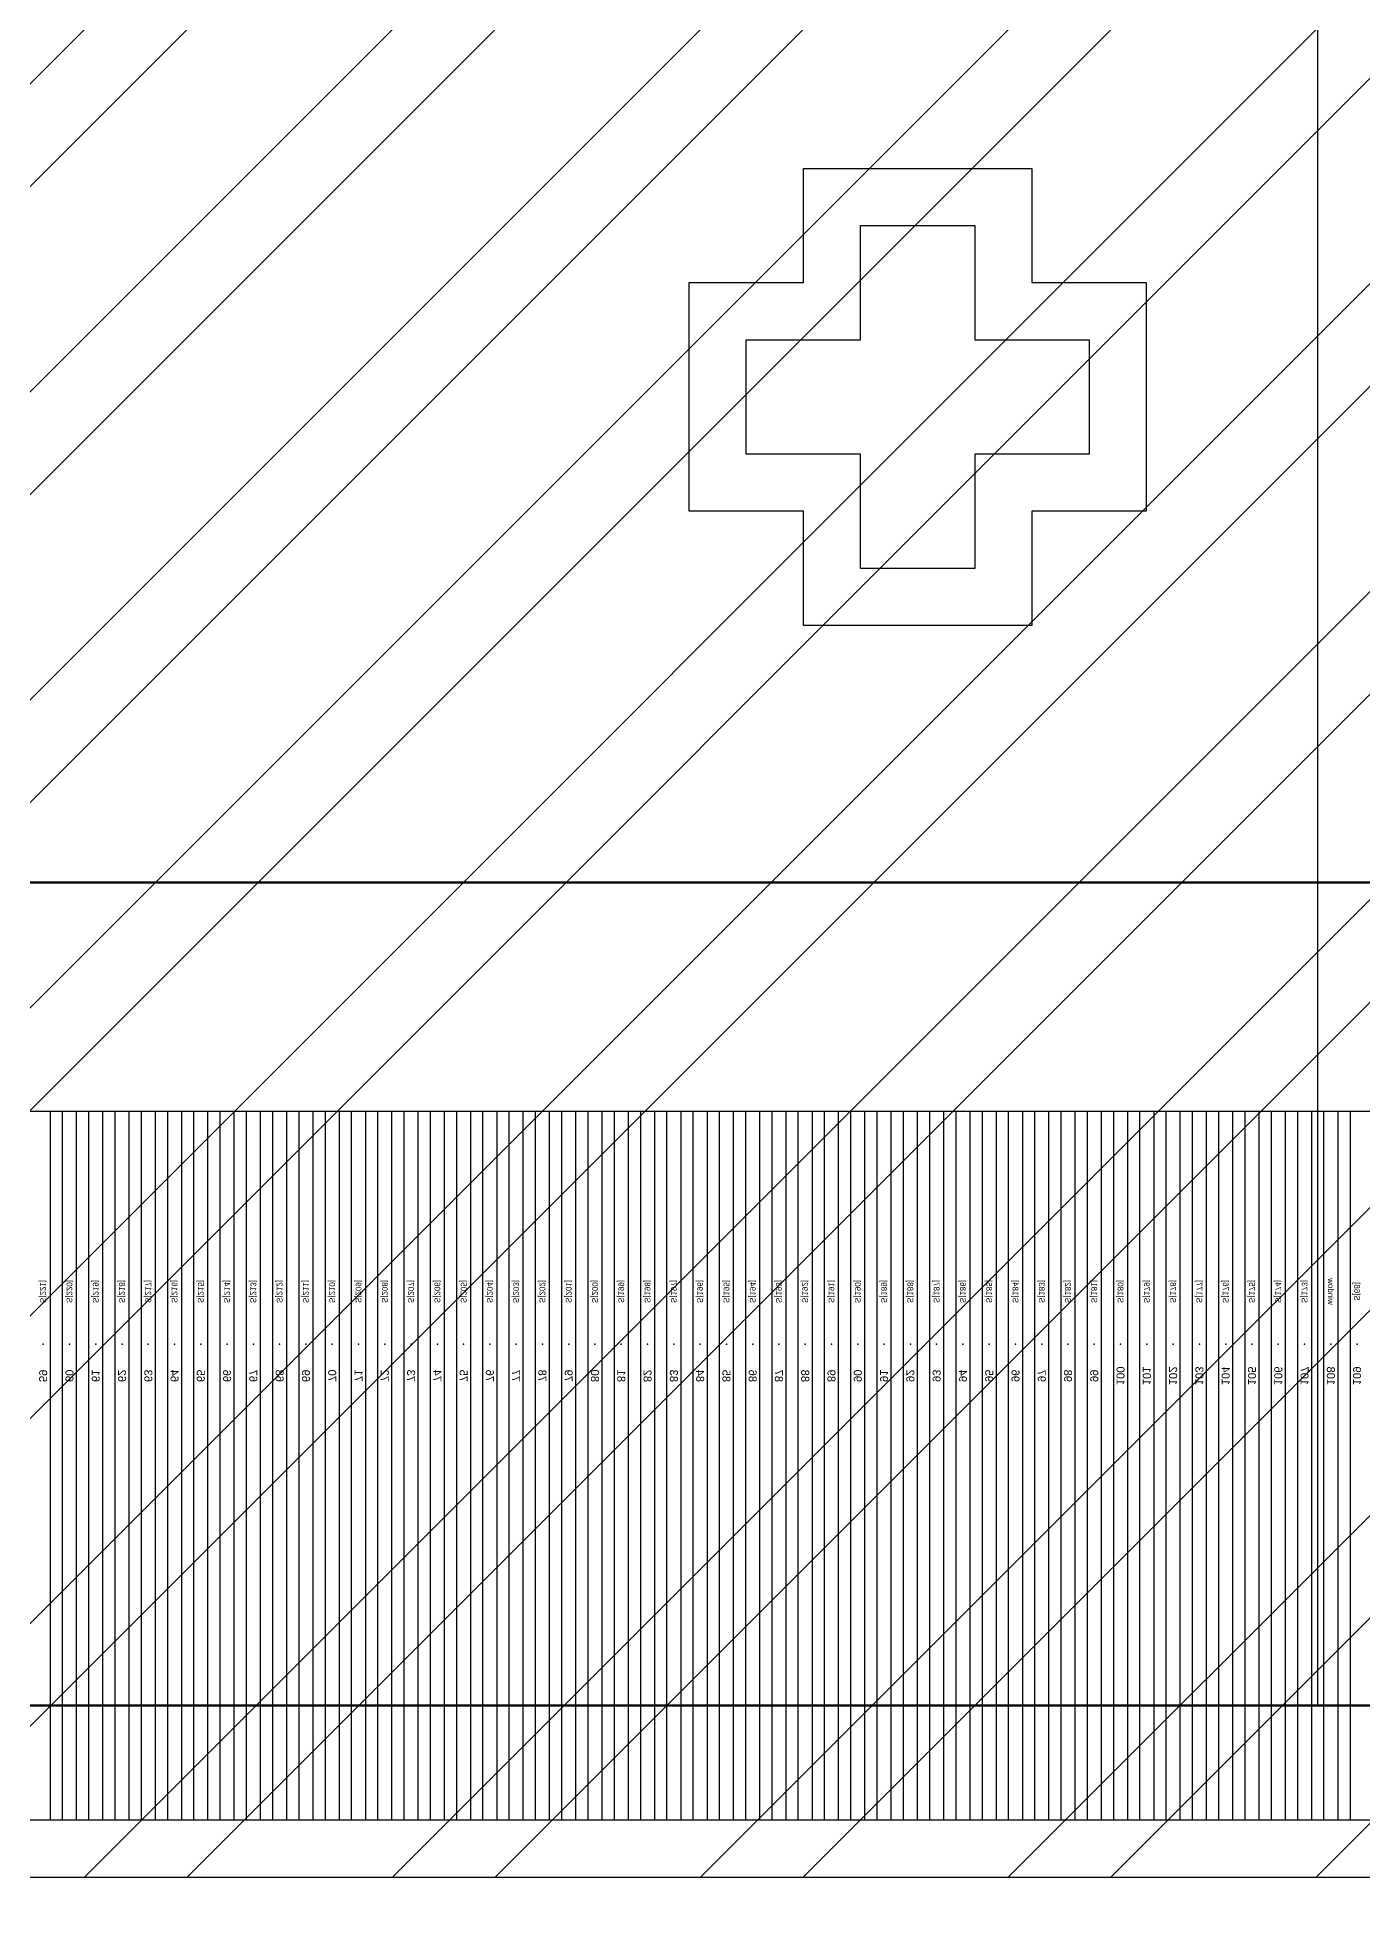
# Model space of a CAD drawing. Header units: millimetres. Extents: x 511 to 867, y 19 to 249.
# Drawn here: x 599.224 to 600.384, y 118.437 to 120.075 of the extents above; entities that cross this region are included whole.
import ezdxf
from ezdxf.enums import TextEntityAlignment as Align

# ---------------------------------------------------------------- set-up
doc = ezdxf.new("R2010")
doc.units = ezdxf.units.MM
doc.linetypes.add('CENTER', pattern=[0.6, 0.375, -0.075, 0.075, -0.075])
for name, color, linetype in [('01 Copper', 3, 'Continuous'), ('03 Solder Resist', 6, 'Continuous'), ('04 Cutline', 4, 'Continuous'), ('10 Lead no', 1, 'Continuous'), ('11 Lead name', 2, 'Continuous'), ('3rd ITO', 211, 'Continuous'), ('4th Top Insulation', 104, 'Continuous'), ('DEF_LEADPOINT', 7, 'Continuous'), ('Layout.drawing', 5, 'Continuous')]:
    doc.layers.add(name, color=color, linetype=linetype)
doc.styles.add('MBC_Arial_Font', font='arial.ttf')

# ---------------------------------------------------------------- blocks, each defined once
blk = doc.blocks.new('12356210')
at = {"layer": '3rd ITO'}
blk.add_lwpolyline([(270.921, 113.5193), (271.021, 113.5193), (271.021, 113.4193), (271.121, 113.4193), (271.121, 113.3193), (271.021, 113.3193), (271.021, 113.2193), (271.021, 113.2193), (270.921, 113.2193), (270.921, 113.3193), (270.821, 113.3193), (270.821, 113.4193), (270.921, 113.4193)], close=True, dxfattribs=at)
at = {"layer": '4th Top Insulation'}
blk.add_lwpolyline([(270.871, 113.5693), (271.071, 113.5693), (271.071, 113.4693), (271.171, 113.4693), (271.171, 113.2693), (271.071, 113.2693), (271.071, 113.1693), (270.871, 113.1693), (270.871, 113.2693), (270.771, 113.2693), (270.771, 113.4693), (270.871, 113.4693)], close=True, dxfattribs=at)
blk = doc.blocks.new('*U150', base_point=(-3.2415, 5.6843))
at = {"color": 1}
blk.add_point((-3.2415, 5.6843), dxfattribs=at)
at = {"layer": 'DEF_LEADPOINT', "color": 1, "style": 'MBC_Arial_Font', "flags": 1}
for tag, p in [('LEAD_NO', (-3.2415, 5.6882)), ('NAME', (-3.2415, 5.6849)), ('LOCATION', (-3.2415, 5.681)), ('LEADTYPE', (-3.2415, 5.6777)), ('NOTE1', (-3.2415, 5.6744)), ('NOTE2', (-3.2415, 5.6711))]:
    blk.add_attdef(tag, p, '', height=0.00221, dxfattribs=at)
blk = doc.blocks.new('*U151', base_point=(-3.2185, 5.6843))
at = {"color": 1}
blk.add_point((-3.2185, 5.6843), dxfattribs=at)
at = {"layer": 'DEF_LEADPOINT', "color": 1, "style": 'MBC_Arial_Font', "flags": 1}
for tag, p in [('LEAD_NO', (-3.2185, 5.6882)), ('NAME', (-3.2185, 5.6849)), ('LOCATION', (-3.2185, 5.681)), ('LEADTYPE', (-3.2185, 5.6777)), ('NOTE1', (-3.2185, 5.6744)), ('NOTE2', (-3.2185, 5.6711))]:
    blk.add_attdef(tag, p, '', height=0.00221, dxfattribs=at)
blk = doc.blocks.new('*U152', base_point=(-3.1955, 5.6843))
at = {"color": 1}
blk.add_point((-3.1955, 5.6843), dxfattribs=at)
at = {"layer": 'DEF_LEADPOINT', "color": 1, "style": 'MBC_Arial_Font', "flags": 1}
for tag, p in [('LEAD_NO', (-3.1955, 5.6882)), ('NAME', (-3.1955, 5.6849)), ('LOCATION', (-3.1955, 5.681)), ('LEADTYPE', (-3.1955, 5.6777)), ('NOTE1', (-3.1955, 5.6744)), ('NOTE2', (-3.1955, 5.6711))]:
    blk.add_attdef(tag, p, '', height=0.00221, dxfattribs=at)
blk = doc.blocks.new('*U153', base_point=(-3.1725, 5.6843))
at = {"color": 1}
blk.add_point((-3.1725, 5.6843), dxfattribs=at)
at = {"layer": 'DEF_LEADPOINT', "color": 1, "style": 'MBC_Arial_Font', "flags": 1}
for tag, p in [('LEAD_NO', (-3.1725, 5.6882)), ('NAME', (-3.1725, 5.6849)), ('LOCATION', (-3.1725, 5.681)), ('LEADTYPE', (-3.1725, 5.6777)), ('NOTE1', (-3.1725, 5.6744)), ('NOTE2', (-3.1725, 5.6711))]:
    blk.add_attdef(tag, p, '', height=0.00221, dxfattribs=at)
blk = doc.blocks.new('*U154', base_point=(-3.1495, 5.6843))
at = {"color": 1}
blk.add_point((-3.1495, 5.6843), dxfattribs=at)
at = {"layer": 'DEF_LEADPOINT', "color": 1, "style": 'MBC_Arial_Font', "flags": 1}
for tag, p in [('LEAD_NO', (-3.1495, 5.6882)), ('NAME', (-3.1495, 5.6849)), ('LOCATION', (-3.1495, 5.681)), ('LEADTYPE', (-3.1495, 5.6777)), ('NOTE1', (-3.1495, 5.6744)), ('NOTE2', (-3.1495, 5.6711))]:
    blk.add_attdef(tag, p, '', height=0.00221, dxfattribs=at)
blk = doc.blocks.new('*U155', base_point=(-3.1265, 5.6843))
at = {"color": 1}
blk.add_point((-3.1265, 5.6843), dxfattribs=at)
at = {"layer": 'DEF_LEADPOINT', "color": 1, "style": 'MBC_Arial_Font', "flags": 1}
for tag, p in [('LEAD_NO', (-3.1265, 5.6882)), ('NAME', (-3.1265, 5.6849)), ('LOCATION', (-3.1265, 5.681)), ('LEADTYPE', (-3.1265, 5.6777)), ('NOTE1', (-3.1265, 5.6744)), ('NOTE2', (-3.1265, 5.6711))]:
    blk.add_attdef(tag, p, '', height=0.00221, dxfattribs=at)
blk = doc.blocks.new('*U156', base_point=(-3.1035, 5.6843))
at = {"color": 1}
blk.add_point((-3.1035, 5.6843), dxfattribs=at)
at = {"layer": 'DEF_LEADPOINT', "color": 1, "style": 'MBC_Arial_Font', "flags": 1}
for tag, p in [('LEAD_NO', (-3.1035, 5.6882)), ('NAME', (-3.1035, 5.6849)), ('LOCATION', (-3.1035, 5.681)), ('LEADTYPE', (-3.1035, 5.6777)), ('NOTE1', (-3.1035, 5.6744)), ('NOTE2', (-3.1035, 5.6711))]:
    blk.add_attdef(tag, p, '', height=0.00221, dxfattribs=at)
blk = doc.blocks.new('*U157', base_point=(-3.0806, 5.6843))
at = {"color": 1}
blk.add_point((-3.0806, 5.6843), dxfattribs=at)
at = {"layer": 'DEF_LEADPOINT', "color": 1, "style": 'MBC_Arial_Font', "flags": 1}
for tag, p in [('LEAD_NO', (-3.0806, 5.6882)), ('NAME', (-3.0806, 5.6849)), ('LOCATION', (-3.0806, 5.681)), ('LEADTYPE', (-3.0806, 5.6777)), ('NOTE1', (-3.0806, 5.6744)), ('NOTE2', (-3.0806, 5.6711))]:
    blk.add_attdef(tag, p, '', height=0.00221, dxfattribs=at)
blk = doc.blocks.new('*U158', base_point=(-3.0576, 5.6843))
at = {"color": 1}
blk.add_point((-3.0576, 5.6843), dxfattribs=at)
at = {"layer": 'DEF_LEADPOINT', "color": 1, "style": 'MBC_Arial_Font', "flags": 1}
for tag, p in [('LEAD_NO', (-3.0576, 5.6882)), ('NAME', (-3.0576, 5.6849)), ('LOCATION', (-3.0576, 5.681)), ('LEADTYPE', (-3.0576, 5.6777)), ('NOTE1', (-3.0576, 5.6744)), ('NOTE2', (-3.0576, 5.6711))]:
    blk.add_attdef(tag, p, '', height=0.00221, dxfattribs=at)
blk = doc.blocks.new('*U159', base_point=(-3.0346, 5.6843))
at = {"color": 1}
blk.add_point((-3.0346, 5.6843), dxfattribs=at)
at = {"layer": 'DEF_LEADPOINT', "color": 1, "style": 'MBC_Arial_Font', "flags": 1}
for tag, p in [('LEAD_NO', (-3.0346, 5.6882)), ('NAME', (-3.0346, 5.6849)), ('LOCATION', (-3.0346, 5.681)), ('LEADTYPE', (-3.0346, 5.6777)), ('NOTE1', (-3.0346, 5.6744)), ('NOTE2', (-3.0346, 5.6711))]:
    blk.add_attdef(tag, p, '', height=0.00221, dxfattribs=at)
blk = doc.blocks.new('*U160', base_point=(-3.0116, 5.6843))
at = {"color": 1}
blk.add_point((-3.0116, 5.6843), dxfattribs=at)
at = {"layer": 'DEF_LEADPOINT', "color": 1, "style": 'MBC_Arial_Font', "flags": 1}
for tag, p in [('LEAD_NO', (-3.0116, 5.6882)), ('NAME', (-3.0116, 5.6849)), ('LOCATION', (-3.0116, 5.681)), ('LEADTYPE', (-3.0116, 5.6777)), ('NOTE1', (-3.0116, 5.6744)), ('NOTE2', (-3.0116, 5.6711))]:
    blk.add_attdef(tag, p, '', height=0.00221, dxfattribs=at)
blk = doc.blocks.new('*U161', base_point=(-2.9886, 5.6843))
at = {"color": 1}
blk.add_point((-2.9886, 5.6843), dxfattribs=at)
at = {"layer": 'DEF_LEADPOINT', "color": 1, "style": 'MBC_Arial_Font', "flags": 1}
for tag, p in [('LEAD_NO', (-2.9886, 5.6882)), ('NAME', (-2.9886, 5.6849)), ('LOCATION', (-2.9886, 5.681)), ('LEADTYPE', (-2.9886, 5.6777)), ('NOTE1', (-2.9886, 5.6744)), ('NOTE2', (-2.9886, 5.6711))]:
    blk.add_attdef(tag, p, '', height=0.00221, dxfattribs=at)
blk = doc.blocks.new('*U162', base_point=(-2.9656, 5.6843))
at = {"color": 1}
blk.add_point((-2.9656, 5.6843), dxfattribs=at)
at = {"layer": 'DEF_LEADPOINT', "color": 1, "style": 'MBC_Arial_Font', "flags": 1}
for tag, p in [('LEAD_NO', (-2.9656, 5.6882)), ('NAME', (-2.9656, 5.6849)), ('LOCATION', (-2.9656, 5.681)), ('LEADTYPE', (-2.9656, 5.6777)), ('NOTE1', (-2.9656, 5.6744)), ('NOTE2', (-2.9656, 5.6711))]:
    blk.add_attdef(tag, p, '', height=0.00221, dxfattribs=at)
blk = doc.blocks.new('*U163', base_point=(-2.9426, 5.6843))
at = {"color": 1}
blk.add_point((-2.9426, 5.6843), dxfattribs=at)
at = {"layer": 'DEF_LEADPOINT', "color": 1, "style": 'MBC_Arial_Font', "flags": 1}
for tag, p in [('LEAD_NO', (-2.9426, 5.6882)), ('NAME', (-2.9426, 5.6849)), ('LOCATION', (-2.9426, 5.681)), ('LEADTYPE', (-2.9426, 5.6777)), ('NOTE1', (-2.9426, 5.6744)), ('NOTE2', (-2.9426, 5.6711))]:
    blk.add_attdef(tag, p, '', height=0.00221, dxfattribs=at)
blk = doc.blocks.new('*U164', base_point=(-2.9196, 5.6843))
at = {"color": 1}
blk.add_point((-2.9196, 5.6843), dxfattribs=at)
at = {"layer": 'DEF_LEADPOINT', "color": 1, "style": 'MBC_Arial_Font', "flags": 1}
for tag, p in [('LEAD_NO', (-2.9196, 5.6882)), ('NAME', (-2.9196, 5.6849)), ('LOCATION', (-2.9196, 5.681)), ('LEADTYPE', (-2.9196, 5.6777)), ('NOTE1', (-2.9196, 5.6744)), ('NOTE2', (-2.9196, 5.6711))]:
    blk.add_attdef(tag, p, '', height=0.00221, dxfattribs=at)
blk = doc.blocks.new('*U165', base_point=(-2.8966, 5.6843))
at = {"color": 1}
blk.add_point((-2.8966, 5.6843), dxfattribs=at)
at = {"layer": 'DEF_LEADPOINT', "color": 1, "style": 'MBC_Arial_Font', "flags": 1}
for tag, p in [('LEAD_NO', (-2.8966, 5.6882)), ('NAME', (-2.8966, 5.6849)), ('LOCATION', (-2.8966, 5.681)), ('LEADTYPE', (-2.8966, 5.6777)), ('NOTE1', (-2.8966, 5.6744)), ('NOTE2', (-2.8966, 5.6711))]:
    blk.add_attdef(tag, p, '', height=0.00221, dxfattribs=at)
blk = doc.blocks.new('*U166', base_point=(-2.8736, 5.6843))
at = {"color": 1}
blk.add_point((-2.8736, 5.6843), dxfattribs=at)
at = {"layer": 'DEF_LEADPOINT', "color": 1, "style": 'MBC_Arial_Font', "flags": 1}
for tag, p in [('LEAD_NO', (-2.8736, 5.6882)), ('NAME', (-2.8736, 5.6849)), ('LOCATION', (-2.8736, 5.681)), ('LEADTYPE', (-2.8736, 5.6777)), ('NOTE1', (-2.8736, 5.6744)), ('NOTE2', (-2.8736, 5.6711))]:
    blk.add_attdef(tag, p, '', height=0.00221, dxfattribs=at)
blk = doc.blocks.new('*U167', base_point=(-2.8506, 5.6843))
at = {"color": 1}
blk.add_point((-2.8506, 5.6843), dxfattribs=at)
at = {"layer": 'DEF_LEADPOINT', "color": 1, "style": 'MBC_Arial_Font', "flags": 1}
for tag, p in [('LEAD_NO', (-2.8506, 5.6882)), ('NAME', (-2.8506, 5.6849)), ('LOCATION', (-2.8506, 5.681)), ('LEADTYPE', (-2.8506, 5.6777)), ('NOTE1', (-2.8506, 5.6744)), ('NOTE2', (-2.8506, 5.6711))]:
    blk.add_attdef(tag, p, '', height=0.00221, dxfattribs=at)
blk = doc.blocks.new('*U168', base_point=(-2.8277, 5.6843))
at = {"color": 1}
blk.add_point((-2.8277, 5.6843), dxfattribs=at)
at = {"layer": 'DEF_LEADPOINT', "color": 1, "style": 'MBC_Arial_Font', "flags": 1}
for tag, p in [('LEAD_NO', (-2.8277, 5.6882)), ('NAME', (-2.8277, 5.6849)), ('LOCATION', (-2.8277, 5.681)), ('LEADTYPE', (-2.8277, 5.6777)), ('NOTE1', (-2.8277, 5.6744)), ('NOTE2', (-2.8277, 5.6711))]:
    blk.add_attdef(tag, p, '', height=0.00221, dxfattribs=at)
blk = doc.blocks.new('*U169', base_point=(-2.8047, 5.6843))
at = {"color": 1}
blk.add_point((-2.8047, 5.6843), dxfattribs=at)
at = {"layer": 'DEF_LEADPOINT', "color": 1, "style": 'MBC_Arial_Font', "flags": 1}
for tag, p in [('LEAD_NO', (-2.8047, 5.6882)), ('NAME', (-2.8047, 5.6849)), ('LOCATION', (-2.8047, 5.681)), ('LEADTYPE', (-2.8047, 5.6777)), ('NOTE1', (-2.8047, 5.6744)), ('NOTE2', (-2.8047, 5.6711))]:
    blk.add_attdef(tag, p, '', height=0.00221, dxfattribs=at)
blk = doc.blocks.new('*U170', base_point=(-2.7817, 5.6843))
at = {"color": 1}
blk.add_point((-2.7817, 5.6843), dxfattribs=at)
at = {"layer": 'DEF_LEADPOINT', "color": 1, "style": 'MBC_Arial_Font', "flags": 1}
for tag, p in [('LEAD_NO', (-2.7817, 5.6882)), ('NAME', (-2.7817, 5.6849)), ('LOCATION', (-2.7817, 5.681)), ('LEADTYPE', (-2.7817, 5.6777)), ('NOTE1', (-2.7817, 5.6744)), ('NOTE2', (-2.7817, 5.6711))]:
    blk.add_attdef(tag, p, '', height=0.00221, dxfattribs=at)
blk = doc.blocks.new('*U171', base_point=(-2.7587, 5.6843))
at = {"color": 1}
blk.add_point((-2.7587, 5.6843), dxfattribs=at)
at = {"layer": 'DEF_LEADPOINT', "color": 1, "style": 'MBC_Arial_Font', "flags": 1}
for tag, p in [('LEAD_NO', (-2.7587, 5.6882)), ('NAME', (-2.7587, 5.6849)), ('LOCATION', (-2.7587, 5.681)), ('LEADTYPE', (-2.7587, 5.6777)), ('NOTE1', (-2.7587, 5.6744)), ('NOTE2', (-2.7587, 5.6711))]:
    blk.add_attdef(tag, p, '', height=0.00221, dxfattribs=at)
blk = doc.blocks.new('*U172', base_point=(-2.7357, 5.6843))
at = {"color": 1}
blk.add_point((-2.7357, 5.6843), dxfattribs=at)
at = {"layer": 'DEF_LEADPOINT', "color": 1, "style": 'MBC_Arial_Font', "flags": 1}
for tag, p in [('LEAD_NO', (-2.7357, 5.6882)), ('NAME', (-2.7357, 5.6849)), ('LOCATION', (-2.7357, 5.681)), ('LEADTYPE', (-2.7357, 5.6777)), ('NOTE1', (-2.7357, 5.6744)), ('NOTE2', (-2.7357, 5.6711))]:
    blk.add_attdef(tag, p, '', height=0.00221, dxfattribs=at)
blk = doc.blocks.new('*U173', base_point=(-2.7127, 5.6843))
at = {"color": 1}
blk.add_point((-2.7127, 5.6843), dxfattribs=at)
at = {"layer": 'DEF_LEADPOINT', "color": 1, "style": 'MBC_Arial_Font', "flags": 1}
for tag, p in [('LEAD_NO', (-2.7127, 5.6882)), ('NAME', (-2.7127, 5.6849)), ('LOCATION', (-2.7127, 5.681)), ('LEADTYPE', (-2.7127, 5.6777)), ('NOTE1', (-2.7127, 5.6744)), ('NOTE2', (-2.7127, 5.6711))]:
    blk.add_attdef(tag, p, '', height=0.00221, dxfattribs=at)
blk = doc.blocks.new('*U174', base_point=(-2.6897, 5.6843))
at = {"color": 1}
blk.add_point((-2.6897, 5.6843), dxfattribs=at)
at = {"layer": 'DEF_LEADPOINT', "color": 1, "style": 'MBC_Arial_Font', "flags": 1}
for tag, p in [('LEAD_NO', (-2.6897, 5.6882)), ('NAME', (-2.6897, 5.6849)), ('LOCATION', (-2.6897, 5.681)), ('LEADTYPE', (-2.6897, 5.6777)), ('NOTE1', (-2.6897, 5.6744)), ('NOTE2', (-2.6897, 5.6711))]:
    blk.add_attdef(tag, p, '', height=0.00221, dxfattribs=at)
blk = doc.blocks.new('*U175', base_point=(-2.6667, 5.6843))
at = {"color": 1}
blk.add_point((-2.6667, 5.6843), dxfattribs=at)
at = {"layer": 'DEF_LEADPOINT', "color": 1, "style": 'MBC_Arial_Font', "flags": 1}
for tag, p in [('LEAD_NO', (-2.6667, 5.6882)), ('NAME', (-2.6667, 5.6849)), ('LOCATION', (-2.6667, 5.681)), ('LEADTYPE', (-2.6667, 5.6777)), ('NOTE1', (-2.6667, 5.6744)), ('NOTE2', (-2.6667, 5.6711))]:
    blk.add_attdef(tag, p, '', height=0.00221, dxfattribs=at)
blk = doc.blocks.new('*U176', base_point=(-2.6437, 5.6843))
at = {"color": 1}
blk.add_point((-2.6437, 5.6843), dxfattribs=at)
at = {"layer": 'DEF_LEADPOINT', "color": 1, "style": 'MBC_Arial_Font', "flags": 1}
for tag, p in [('LEAD_NO', (-2.6437, 5.6882)), ('NAME', (-2.6437, 5.6849)), ('LOCATION', (-2.6437, 5.681)), ('LEADTYPE', (-2.6437, 5.6777)), ('NOTE1', (-2.6437, 5.6744)), ('NOTE2', (-2.6437, 5.6711))]:
    blk.add_attdef(tag, p, '', height=0.00221, dxfattribs=at)
blk = doc.blocks.new('*U177', base_point=(-2.6207, 5.6843))
at = {"color": 1}
blk.add_point((-2.6207, 5.6843), dxfattribs=at)
at = {"layer": 'DEF_LEADPOINT', "color": 1, "style": 'MBC_Arial_Font', "flags": 1}
for tag, p in [('LEAD_NO', (-2.6207, 5.6882)), ('NAME', (-2.6207, 5.6849)), ('LOCATION', (-2.6207, 5.681)), ('LEADTYPE', (-2.6207, 5.6777)), ('NOTE1', (-2.6207, 5.6744)), ('NOTE2', (-2.6207, 5.6711))]:
    blk.add_attdef(tag, p, '', height=0.00221, dxfattribs=at)
blk = doc.blocks.new('*U178', base_point=(-2.5977, 5.6843))
at = {"color": 1}
blk.add_point((-2.5977, 5.6843), dxfattribs=at)
at = {"layer": 'DEF_LEADPOINT', "color": 1, "style": 'MBC_Arial_Font', "flags": 1}
for tag, p in [('LEAD_NO', (-2.5977, 5.6882)), ('NAME', (-2.5977, 5.6849)), ('LOCATION', (-2.5977, 5.681)), ('LEADTYPE', (-2.5977, 5.6777)), ('NOTE1', (-2.5977, 5.6744)), ('NOTE2', (-2.5977, 5.6711))]:
    blk.add_attdef(tag, p, '', height=0.00221, dxfattribs=at)
blk = doc.blocks.new('*U179', base_point=(-2.5748, 5.6843))
at = {"color": 1}
blk.add_point((-2.5748, 5.6843), dxfattribs=at)
at = {"layer": 'DEF_LEADPOINT', "color": 1, "style": 'MBC_Arial_Font', "flags": 1}
for tag, p in [('LEAD_NO', (-2.5748, 5.6882)), ('NAME', (-2.5748, 5.6849)), ('LOCATION', (-2.5748, 5.681)), ('LEADTYPE', (-2.5748, 5.6777)), ('NOTE1', (-2.5748, 5.6744)), ('NOTE2', (-2.5748, 5.6711))]:
    blk.add_attdef(tag, p, '', height=0.00221, dxfattribs=at)
blk = doc.blocks.new('*U180', base_point=(-2.5518, 5.6843))
at = {"color": 1}
blk.add_point((-2.5518, 5.6843), dxfattribs=at)
at = {"layer": 'DEF_LEADPOINT', "color": 1, "style": 'MBC_Arial_Font', "flags": 1}
for tag, p in [('LEAD_NO', (-2.5518, 5.6882)), ('NAME', (-2.5518, 5.6849)), ('LOCATION', (-2.5518, 5.681)), ('LEADTYPE', (-2.5518, 5.6777)), ('NOTE1', (-2.5518, 5.6744)), ('NOTE2', (-2.5518, 5.6711))]:
    blk.add_attdef(tag, p, '', height=0.00221, dxfattribs=at)
blk = doc.blocks.new('*U181', base_point=(-2.5288, 5.6843))
at = {"color": 1}
blk.add_point((-2.5288, 5.6843), dxfattribs=at)
at = {"layer": 'DEF_LEADPOINT', "color": 1, "style": 'MBC_Arial_Font', "flags": 1}
for tag, p in [('LEAD_NO', (-2.5288, 5.6882)), ('NAME', (-2.5288, 5.6849)), ('LOCATION', (-2.5288, 5.681)), ('LEADTYPE', (-2.5288, 5.6777)), ('NOTE1', (-2.5288, 5.6744)), ('NOTE2', (-2.5288, 5.6711))]:
    blk.add_attdef(tag, p, '', height=0.00221, dxfattribs=at)
blk = doc.blocks.new('*U182', base_point=(-2.5058, 5.6843))
at = {"color": 1}
blk.add_point((-2.5058, 5.6843), dxfattribs=at)
at = {"layer": 'DEF_LEADPOINT', "color": 1, "style": 'MBC_Arial_Font', "flags": 1}
for tag, p in [('LEAD_NO', (-2.5058, 5.6882)), ('NAME', (-2.5058, 5.6849)), ('LOCATION', (-2.5058, 5.681)), ('LEADTYPE', (-2.5058, 5.6777)), ('NOTE1', (-2.5058, 5.6744)), ('NOTE2', (-2.5058, 5.6711))]:
    blk.add_attdef(tag, p, '', height=0.00221, dxfattribs=at)
blk = doc.blocks.new('*U183', base_point=(-2.4828, 5.6843))
at = {"color": 1}
blk.add_point((-2.4828, 5.6843), dxfattribs=at)
at = {"layer": 'DEF_LEADPOINT', "color": 1, "style": 'MBC_Arial_Font', "flags": 1}
for tag, p in [('LEAD_NO', (-2.4828, 5.6882)), ('NAME', (-2.4828, 5.6849)), ('LOCATION', (-2.4828, 5.681)), ('LEADTYPE', (-2.4828, 5.6777)), ('NOTE1', (-2.4828, 5.6744)), ('NOTE2', (-2.4828, 5.6711))]:
    blk.add_attdef(tag, p, '', height=0.00221, dxfattribs=at)
blk = doc.blocks.new('*U184', base_point=(-2.4598, 5.6843))
at = {"color": 1}
blk.add_point((-2.4598, 5.6843), dxfattribs=at)
at = {"layer": 'DEF_LEADPOINT', "color": 1, "style": 'MBC_Arial_Font', "flags": 1}
for tag, p in [('LEAD_NO', (-2.4598, 5.6882)), ('NAME', (-2.4598, 5.6849)), ('LOCATION', (-2.4598, 5.681)), ('LEADTYPE', (-2.4598, 5.6777)), ('NOTE1', (-2.4598, 5.6744)), ('NOTE2', (-2.4598, 5.6711))]:
    blk.add_attdef(tag, p, '', height=0.00221, dxfattribs=at)
blk = doc.blocks.new('*U185', base_point=(-2.4368, 5.6843))
at = {"color": 1}
blk.add_point((-2.4368, 5.6843), dxfattribs=at)
at = {"layer": 'DEF_LEADPOINT', "color": 1, "style": 'MBC_Arial_Font', "flags": 1}
for tag, p in [('LEAD_NO', (-2.4368, 5.6882)), ('NAME', (-2.4368, 5.6849)), ('LOCATION', (-2.4368, 5.681)), ('LEADTYPE', (-2.4368, 5.6777)), ('NOTE1', (-2.4368, 5.6744)), ('NOTE2', (-2.4368, 5.6711))]:
    blk.add_attdef(tag, p, '', height=0.00221, dxfattribs=at)
blk = doc.blocks.new('*U186', base_point=(-2.4138, 5.6843))
at = {"color": 1}
blk.add_point((-2.4138, 5.6843), dxfattribs=at)
at = {"layer": 'DEF_LEADPOINT', "color": 1, "style": 'MBC_Arial_Font', "flags": 1}
for tag, p in [('LEAD_NO', (-2.4138, 5.6882)), ('NAME', (-2.4138, 5.6849)), ('LOCATION', (-2.4138, 5.681)), ('LEADTYPE', (-2.4138, 5.6777)), ('NOTE1', (-2.4138, 5.6744)), ('NOTE2', (-2.4138, 5.6711))]:
    blk.add_attdef(tag, p, '', height=0.00221, dxfattribs=at)
blk = doc.blocks.new('*U187', base_point=(-2.3908, 5.6843))
at = {"color": 1}
blk.add_point((-2.3908, 5.6843), dxfattribs=at)
at = {"layer": 'DEF_LEADPOINT', "color": 1, "style": 'MBC_Arial_Font', "flags": 1}
for tag, p in [('LEAD_NO', (-2.3908, 5.6882)), ('NAME', (-2.3908, 5.6849)), ('LOCATION', (-2.3908, 5.681)), ('LEADTYPE', (-2.3908, 5.6777)), ('NOTE1', (-2.3908, 5.6744)), ('NOTE2', (-2.3908, 5.6711))]:
    blk.add_attdef(tag, p, '', height=0.00221, dxfattribs=at)
blk = doc.blocks.new('*U188', base_point=(-2.3678, 5.6843))
at = {"color": 1}
blk.add_point((-2.3678, 5.6843), dxfattribs=at)
at = {"layer": 'DEF_LEADPOINT', "color": 1, "style": 'MBC_Arial_Font', "flags": 1}
for tag, p in [('LEAD_NO', (-2.3678, 5.6882)), ('NAME', (-2.3678, 5.6849)), ('LOCATION', (-2.3678, 5.681)), ('LEADTYPE', (-2.3678, 5.6777)), ('NOTE1', (-2.3678, 5.6744)), ('NOTE2', (-2.3678, 5.6711))]:
    blk.add_attdef(tag, p, '', height=0.00221, dxfattribs=at)
blk = doc.blocks.new('*U189', base_point=(-2.3448, 5.6843))
at = {"color": 1}
blk.add_point((-2.3448, 5.6843), dxfattribs=at)
at = {"layer": 'DEF_LEADPOINT', "color": 1, "style": 'MBC_Arial_Font', "flags": 1}
for tag, p in [('LEAD_NO', (-2.3448, 5.6882)), ('NAME', (-2.3448, 5.6849)), ('LOCATION', (-2.3448, 5.681)), ('LEADTYPE', (-2.3448, 5.6777)), ('NOTE1', (-2.3448, 5.6744)), ('NOTE2', (-2.3448, 5.6711))]:
    blk.add_attdef(tag, p, '', height=0.00221, dxfattribs=at)
blk = doc.blocks.new('*U190', base_point=(-2.3219, 5.6843))
at = {"color": 1}
blk.add_point((-2.3219, 5.6843), dxfattribs=at)
at = {"layer": 'DEF_LEADPOINT', "color": 1, "style": 'MBC_Arial_Font', "flags": 1}
for tag, p in [('LEAD_NO', (-2.3219, 5.6882)), ('NAME', (-2.3219, 5.6849)), ('LOCATION', (-2.3219, 5.681)), ('LEADTYPE', (-2.3219, 5.6777)), ('NOTE1', (-2.3219, 5.6744)), ('NOTE2', (-2.3219, 5.6711))]:
    blk.add_attdef(tag, p, '', height=0.00221, dxfattribs=at)
blk = doc.blocks.new('*U191', base_point=(-2.2989, 5.6843))
at = {"color": 1}
blk.add_point((-2.2989, 5.6843), dxfattribs=at)
at = {"layer": 'DEF_LEADPOINT', "color": 1, "style": 'MBC_Arial_Font', "flags": 1}
for tag, p in [('LEAD_NO', (-2.2989, 5.6882)), ('NAME', (-2.2989, 5.6849)), ('LOCATION', (-2.2989, 5.681)), ('LEADTYPE', (-2.2989, 5.6777)), ('NOTE1', (-2.2989, 5.6744)), ('NOTE2', (-2.2989, 5.6711))]:
    blk.add_attdef(tag, p, '', height=0.00221, dxfattribs=at)
blk = doc.blocks.new('*U192', base_point=(-2.2759, 5.6843))
at = {"color": 1}
blk.add_point((-2.2759, 5.6843), dxfattribs=at)
at = {"layer": 'DEF_LEADPOINT', "color": 1, "style": 'MBC_Arial_Font', "flags": 1}
for tag, p in [('LEAD_NO', (-2.2759, 5.6882)), ('NAME', (-2.2759, 5.6849)), ('LOCATION', (-2.2759, 5.681)), ('LEADTYPE', (-2.2759, 5.6777)), ('NOTE1', (-2.2759, 5.6744)), ('NOTE2', (-2.2759, 5.6711))]:
    blk.add_attdef(tag, p, '', height=0.00221, dxfattribs=at)
blk = doc.blocks.new('*U193', base_point=(-2.2529, 5.6843))
at = {"color": 1}
blk.add_point((-2.2529, 5.6843), dxfattribs=at)
at = {"layer": 'DEF_LEADPOINT', "color": 1, "style": 'MBC_Arial_Font', "flags": 1}
for tag, p in [('LEAD_NO', (-2.2529, 5.6882)), ('NAME', (-2.2529, 5.6849)), ('LOCATION', (-2.2529, 5.681)), ('LEADTYPE', (-2.2529, 5.6777)), ('NOTE1', (-2.2529, 5.6744)), ('NOTE2', (-2.2529, 5.6711))]:
    blk.add_attdef(tag, p, '', height=0.00221, dxfattribs=at)
blk = doc.blocks.new('*U194', base_point=(-2.2299, 5.6843))
at = {"color": 1}
blk.add_point((-2.2299, 5.6843), dxfattribs=at)
at = {"layer": 'DEF_LEADPOINT', "color": 1, "style": 'MBC_Arial_Font', "flags": 1}
for tag, p in [('LEAD_NO', (-2.2299, 5.6882)), ('NAME', (-2.2299, 5.6849)), ('LOCATION', (-2.2299, 5.681)), ('LEADTYPE', (-2.2299, 5.6777)), ('NOTE1', (-2.2299, 5.6744)), ('NOTE2', (-2.2299, 5.6711))]:
    blk.add_attdef(tag, p, '', height=0.00221, dxfattribs=at)
blk = doc.blocks.new('*U195', base_point=(-2.2069, 5.6843))
at = {"color": 1}
blk.add_point((-2.2069, 5.6843), dxfattribs=at)
at = {"layer": 'DEF_LEADPOINT', "color": 1, "style": 'MBC_Arial_Font', "flags": 1}
for tag, p in [('LEAD_NO', (-2.2069, 5.6882)), ('NAME', (-2.2069, 5.6849)), ('LOCATION', (-2.2069, 5.681)), ('LEADTYPE', (-2.2069, 5.6777)), ('NOTE1', (-2.2069, 5.6744)), ('NOTE2', (-2.2069, 5.6711))]:
    blk.add_attdef(tag, p, '', height=0.00221, dxfattribs=at)
blk = doc.blocks.new('*U196', base_point=(-2.1839, 5.6843))
at = {"color": 1}
blk.add_point((-2.1839, 5.6843), dxfattribs=at)
at = {"layer": 'DEF_LEADPOINT', "color": 1, "style": 'MBC_Arial_Font', "flags": 1}
for tag, p in [('LEAD_NO', (-2.1839, 5.6882)), ('NAME', (-2.1839, 5.6849)), ('LOCATION', (-2.1839, 5.681)), ('LEADTYPE', (-2.1839, 5.6777)), ('NOTE1', (-2.1839, 5.6744)), ('NOTE2', (-2.1839, 5.6711))]:
    blk.add_attdef(tag, p, '', height=0.00221, dxfattribs=at)
blk = doc.blocks.new('*U197', base_point=(-2.1609, 5.6843))
at = {"color": 1}
blk.add_point((-2.1609, 5.6843), dxfattribs=at)
at = {"layer": 'DEF_LEADPOINT', "color": 1, "style": 'MBC_Arial_Font', "flags": 1}
for tag, p in [('LEAD_NO', (-2.1609, 5.6882)), ('NAME', (-2.1609, 5.6849)), ('LOCATION', (-2.1609, 5.681)), ('LEADTYPE', (-2.1609, 5.6777)), ('NOTE1', (-2.1609, 5.6744)), ('NOTE2', (-2.1609, 5.6711))]:
    blk.add_attdef(tag, p, '', height=0.00221, dxfattribs=at)
blk = doc.blocks.new('*U198', base_point=(-2.1379, 5.6843))
at = {"color": 1}
blk.add_point((-2.1379, 5.6843), dxfattribs=at)
at = {"layer": 'DEF_LEADPOINT', "color": 1, "style": 'MBC_Arial_Font', "flags": 1}
for tag, p in [('LEAD_NO', (-2.1379, 5.6882)), ('NAME', (-2.1379, 5.6849)), ('LOCATION', (-2.1379, 5.681)), ('LEADTYPE', (-2.1379, 5.6777)), ('NOTE1', (-2.1379, 5.6744)), ('NOTE2', (-2.1379, 5.6711))]:
    blk.add_attdef(tag, p, '', height=0.00221, dxfattribs=at)
blk = doc.blocks.new('*U199', base_point=(-2.1149, 5.6843))
at = {"color": 1}
blk.add_point((-2.1149, 5.6843), dxfattribs=at)
at = {"layer": 'DEF_LEADPOINT', "color": 1, "style": 'MBC_Arial_Font', "flags": 1}
for tag, p in [('LEAD_NO', (-2.1149, 5.6882)), ('NAME', (-2.1149, 5.6849)), ('LOCATION', (-2.1149, 5.681)), ('LEADTYPE', (-2.1149, 5.6777)), ('NOTE1', (-2.1149, 5.6744)), ('NOTE2', (-2.1149, 5.6711))]:
    blk.add_attdef(tag, p, '', height=0.00221, dxfattribs=at)
blk = doc.blocks.new('*U200', base_point=(-2.0919, 5.6843))
at = {"color": 1}
blk.add_point((-2.0919, 5.6843), dxfattribs=at)
at = {"layer": 'DEF_LEADPOINT', "color": 1, "style": 'MBC_Arial_Font', "flags": 1}
for tag, p in [('LEAD_NO', (-2.0919, 5.6882)), ('NAME', (-2.0919, 5.6849)), ('LOCATION', (-2.0919, 5.681)), ('LEADTYPE', (-2.0919, 5.6777)), ('NOTE1', (-2.0919, 5.6744)), ('NOTE2', (-2.0919, 5.6711))]:
    blk.add_attdef(tag, p, '', height=0.00221, dxfattribs=at)
blk = doc.blocks.new('444444')
blk.add_lwpolyline([(177.8608, 271.0388, 0.309673), (178.1802, 271.505), (178.1802, 271.9392, 0.296598), (178.0612, 272.122), (176.5675, 272.7846, -0.065321), (176.4786, 272.8388), (185.1927, 272.8388, -0.065321), (185.1038, 272.7846), (183.6101, 272.122, 0.296598), (183.4912, 271.9392), (183.4912, 271.0388)], format="xyb", close=True)
at = {"layer": '01 Copper'}
for p, q in [((179.7266, 273.4588), (179.7266, 272.8388)), ((179.7376, 272.8388), (179.7376, 273.4588)), ((179.7496, 273.4588), (179.7496, 272.8388)), ((179.7606, 272.8388), (179.7606, 273.4588)), ((179.7726, 273.4588), (179.7726, 272.8388)), ((179.7836, 272.8388), (179.7836, 273.4588)), ((179.7956, 273.4588), (179.7956, 272.8388)), ((179.8066, 272.8388), (179.8066, 273.4588)), ((179.8186, 273.4588), (179.8186, 272.8388)), ((179.8296, 272.8388), (179.8296, 273.4588)), ((179.8416, 273.4588), (179.8416, 272.8388)), ((179.8525, 272.8388), (179.8525, 273.4588)), ((179.8645, 273.4588), (179.8645, 272.8388)), ((179.8755, 272.8388), (179.8755, 273.4588)), ((179.8875, 273.4588), (179.8875, 272.8388)), ((179.8985, 272.8388), (179.8985, 273.4588)), ((179.9105, 273.4588), (179.9105, 272.8388)), ((179.9215, 272.8388), (179.9215, 273.4588)), ((179.9335, 273.4588), (179.9335, 272.8388)), ((179.9445, 272.8388), (179.9445, 273.4588)), ((179.9565, 273.4588), (179.9565, 272.8388)), ((179.9675, 272.8388), (179.9675, 273.4588)), ((179.9795, 273.4588), (179.9795, 272.8388)), ((179.9905, 272.8388), (179.9905, 273.4588)), ((180.0025, 273.4588), (180.0025, 272.8388)), ((180.0135, 272.8388), (180.0135, 273.4588)), ((180.0255, 273.4588), (180.0255, 272.8388)), ((180.0365, 272.8388), (180.0365, 273.4588)), ((180.0485, 273.4588), (180.0485, 272.8388)), ((180.0595, 272.8388), (180.0595, 273.4588)), ((180.0715, 273.4588), (180.0715, 272.8388)), ((180.0825, 272.8388), (180.0825, 273.4588)), ((180.0945, 273.4588), (180.0945, 272.8388)), ((180.1054, 272.8388), (180.1054, 273.4588)), ((180.1174, 273.4588), (180.1174, 272.8388)), ((180.1284, 272.8388), (180.1284, 273.4588)), ((180.1404, 273.4588), (180.1404, 272.8388)), ((180.1514, 272.8388), (180.1514, 273.4588)), ((180.1634, 273.4588), (180.1634, 272.8388)), ((180.1744, 272.8388), (180.1744, 273.4588)), ((180.1864, 273.4588), (180.1864, 272.8388)), ((180.1974, 272.8388), (180.1974, 273.4588)), ((180.2094, 273.4588), (180.2094, 272.8388)), ((180.2204, 272.8388), (180.2204, 273.4588)), ((180.2324, 273.4588), (180.2324, 272.8388)), ((180.2434, 272.8388), (180.2434, 273.4588)), ((180.2554, 273.4588), (180.2554, 272.8388)), ((180.2664, 272.8388), (180.2664, 273.4588)), ((180.2784, 273.4588), (180.2784, 272.8388)), ((180.2894, 272.8388), (180.2894, 273.4588)), ((180.3014, 273.4588), (180.3014, 272.8388)), ((180.3124, 272.8388), (180.3124, 273.4588)), ((180.3244, 273.4588), (180.3244, 272.8388)), ((180.3354, 272.8388), (180.3354, 273.4588)), ((180.3474, 273.4588), (180.3474, 272.8388)), ((180.3583, 272.8388), (180.3583, 273.4588)), ((180.3703, 273.4588), (180.3703, 272.8388)), ((180.3813, 272.8388), (180.3813, 273.4588)), ((180.3933, 273.4588), (180.3933, 272.8388)), ((180.4043, 272.8388), (180.4043, 273.4588)), ((180.4163, 273.4588), (180.4163, 272.8388)), ((180.4273, 272.8388), (180.4273, 273.4588)), ((180.4393, 273.4588), (180.4393, 272.8388)), ((180.4503, 272.8388), (180.4503, 273.4588)), ((180.4623, 273.4588), (180.4623, 272.8388)), ((180.4733, 272.8388), (180.4733, 273.4588)), ((180.4853, 273.4588), (180.4853, 272.8388)), ((180.4963, 272.8388), (180.4963, 273.4588)), ((180.5083, 273.4588), (180.5083, 272.8388)), ((180.5193, 272.8388), (180.5193, 273.4588)), ((180.5313, 273.4588), (180.5313, 272.8388)), ((180.5423, 272.8388), (180.5423, 273.4588)), ((180.5543, 273.4588), (180.5543, 272.8388)), ((180.5653, 272.8388), (180.5653, 273.4588)), ((180.5773, 273.4588), (180.5773, 272.8388)), ((180.5883, 272.8388), (180.5883, 273.4588)), ((180.6003, 273.4588), (180.6003, 272.8388)), ((180.6112, 272.8388), (180.6112, 273.4588)), ((180.6232, 273.4588), (180.6232, 272.8388)), ((180.6342, 272.8388), (180.6342, 273.4588)), ((180.6462, 273.4588), (180.6462, 272.8388)), ((180.6572, 272.8388), (180.6572, 273.4588)), ((180.6692, 273.4588), (180.6692, 272.8388)), ((180.6802, 272.8388), (180.6802, 273.4588)), ((180.6922, 273.4588), (180.6922, 272.8388)), ((180.7032, 272.8388), (180.7032, 273.4588)), ((180.7152, 273.4588), (180.7152, 272.8388)), ((180.7262, 272.8388), (180.7262, 273.4588)), ((180.7382, 273.4588), (180.7382, 272.8388)), ((180.7492, 272.8388), (180.7492, 273.4588)), ((180.7612, 273.4588), (180.7612, 272.8388)), ((180.7722, 272.8388), (180.7722, 273.4588)), ((180.7842, 273.4588), (180.7842, 272.8388)), ((180.7952, 272.8388), (180.7952, 273.4588)), ((180.8072, 273.4588), (180.8072, 272.8388)), ((180.8182, 272.8388), (180.8182, 273.4588)), ((180.8302, 273.4588), (180.8302, 272.8388)), ((180.8412, 272.8388), (180.8412, 273.4588)), ((180.8532, 273.4588), (180.8532, 272.8388)), ((180.8641, 273.4588), (180.8641, 272.8388))]:
    blk.add_line(p, q, dxfattribs=at)
at = {"layer": '03 Solder Resist'}
blk.add_line((176.4786, 272.8388), (185.1927, 272.8388), dxfattribs=at)
at = {"layer": '04 Cutline'}
blk.add_lwpolyline([(178.0612, 272.122), (176.5675, 272.7846, -0.296598), (176.3297, 273.1502), (176.3297, 273.3588, -0.414214), (176.4297, 273.4588), (185.2417, 273.4588, -0.414214), (185.3417, 273.3588), (185.3417, 273.1502, -0.296598), (185.1038, 272.7846), (183.6101, 272.122, 0.296598)], format="xyb", dxfattribs=at)
at = {"layer": 'DEF_LEADPOINT', "color": 1, "xscale": -1}
for name, p in [('*U200', (179.7206, 273.255)), ('*U199', (179.7436, 273.255)), ('*U198', (179.7666, 273.255)), ('*U197', (179.7896, 273.255)), ('*U196', (179.8126, 273.255)), ('*U195', (179.8356, 273.255)), ('*U194', (179.8585, 273.255)), ('*U193', (179.8815, 273.255)), ('*U192', (179.9045, 273.255)), ('*U191', (179.9275, 273.255)), ('*U190', (179.9505, 273.255)), ('*U189', (179.9735, 273.255)), ('*U188', (179.9965, 273.255)), ('*U187', (180.0195, 273.255)), ('*U186', (180.0425, 273.255)), ('*U185', (180.0655, 273.255)), ('*U184', (180.0885, 273.255)), ('*U183', (180.1114, 273.255)), ('*U182', (180.1344, 273.255)), ('*U181', (180.1574, 273.255)), ('*U180', (180.1804, 273.255)), ('*U179', (180.2034, 273.255)), ('*U178', (180.2264, 273.255)), ('*U177', (180.2494, 273.255)), ('*U176', (180.2724, 273.255)), ('*U175', (180.2954, 273.255)), ('*U174', (180.3184, 273.255)), ('*U173', (180.3414, 273.255)), ('*U172', (180.3643, 273.255)), ('*U171', (180.3873, 273.255)), ('*U170', (180.4103, 273.255)), ('*U169', (180.4333, 273.255)), ('*U168', (180.4563, 273.255)), ('*U167', (180.4793, 273.255)), ('*U166', (180.5023, 273.255)), ('*U165', (180.5253, 273.255)), ('*U164', (180.5483, 273.255)), ('*U163', (180.5713, 273.255)), ('*U162', (180.5943, 273.255)), ('*U161', (180.6172, 273.255)), ('*U160', (180.6402, 273.255)), ('*U159', (180.6632, 273.255)), ('*U158', (180.6862, 273.255)), ('*U157', (180.7092, 273.255)), ('*U156', (180.7322, 273.255)), ('*U155', (180.7552, 273.255)), ('*U154', (180.7782, 273.255)), ('*U153', (180.8012, 273.255)), ('*U152', (180.8242, 273.255)), ('*U151', (180.8472, 273.255)), ('*U150', (180.8701, 273.255))]:
    blk.add_blockref(name, p, dxfattribs=at)
at = {"layer": '10 Lead no', "style": 'MBC_Arial_Font', "text_generation_flag": 2}
for s, p in [('59', (179.7206, 273.2273)), ('60', (179.7436, 273.2273)), ('61', (179.7666, 273.2273)), ('62', (179.7896, 273.2273)), ('63', (179.8126, 273.2273)), ('64', (179.8356, 273.2273)), ('65', (179.8585, 273.2273)), ('66', (179.8815, 273.2273)), ('67', (179.9045, 273.2273)), ('68', (179.9275, 273.2273)), ('69', (179.9505, 273.2273)), ('70', (179.9735, 273.2273)), ('71', (179.9965, 273.2273)), ('72', (180.0195, 273.2273)), ('73', (180.0425, 273.2273)), ('74', (180.0655, 273.2273)), ('75', (180.0885, 273.2273)), ('76', (180.1114, 273.2273)), ('77', (180.1344, 273.2273)), ('78', (180.1574, 273.2273)), ('79', (180.1804, 273.2273)), ('80', (180.2034, 273.2273)), ('81', (180.2264, 273.2273)), ('82', (180.2494, 273.2273)), ('83', (180.2724, 273.2273)), ('84', (180.2954, 273.2273)), ('85', (180.3184, 273.2273)), ('86', (180.3414, 273.2273)), ('87', (180.3643, 273.2273)), ('88', (180.3873, 273.2273)), ('89', (180.4103, 273.2273)), ('90', (180.4333, 273.2273)), ('91', (180.4563, 273.2273)), ('92', (180.4793, 273.2273)), ('93', (180.5023, 273.2273)), ('94', (180.5253, 273.2273)), ('95', (180.5483, 273.2273)), ('96', (180.5713, 273.2273)), ('97', (180.5943, 273.2273)), ('98', (180.6172, 273.2273)), ('99', (180.6402, 273.2273)), ('100', (180.6632, 273.2273)), ('101', (180.6862, 273.2273)), ('102', (180.7092, 273.2273)), ('103', (180.7322, 273.2273)), ('104', (180.7552, 273.2273)), ('105', (180.7782, 273.2273)), ('106', (180.8012, 273.2273)), ('107', (180.8242, 273.2273)), ('108', (180.8472, 273.2273)), ('109', (180.8701, 273.2273))]:
    blk.add_text(s, height=0.007, rotation=270, dxfattribs=at).set_placement(p, align=Align.MIDDLE_CENTER)
at = {"layer": '11 Lead name', "style": 'MBC_Arial_Font', "text_generation_flag": 2}
for s, p in [('window', (180.8472, 273.3011)), ('S[221]', (179.7206, 273.3011)), ('S[220]', (179.7436, 273.3011)), ('S[219]', (179.7666, 273.3011)), ('S[218]', (179.7896, 273.3011)), ('S[217]', (179.8126, 273.3011)), ('S[216]', (179.8356, 273.3011)), ('S[215]', (179.8585, 273.3011)), ('S[214]', (179.8815, 273.3011)), ('S[213]', (179.9045, 273.3011)), ('S[212]', (179.9275, 273.3011)), ('S[211]', (179.9505, 273.3011)), ('S[210]', (179.9735, 273.3011)), ('S[209]', (179.9965, 273.3011)), ('S[208]', (180.0195, 273.3011)), ('S[207]', (180.0425, 273.3011)), ('S[206]', (180.0655, 273.3011)), ('S[205]', (180.0885, 273.3011)), ('S[204]', (180.1114, 273.3011)), ('S[203]', (180.1344, 273.3011)), ('S[202]', (180.1574, 273.3011)), ('S[201]', (180.1804, 273.3011)), ('S[200]', (180.2034, 273.3011)), ('S[199]', (180.2264, 273.3011)), ('S[198]', (180.2494, 273.3011)), ('S[197]', (180.2724, 273.3011)), ('S[196]', (180.2954, 273.3011)), ('S[195]', (180.3184, 273.3011)), ('S[194]', (180.3414, 273.3011)), ('S[193]', (180.3643, 273.3011)), ('S[192]', (180.3873, 273.3011)), ('S[191]', (180.4103, 273.3011)), ('S[190]', (180.4333, 273.3011)), ('S[189]', (180.4563, 273.3011)), ('S[188]', (180.4793, 273.3011)), ('S[187]', (180.5023, 273.3011)), ('S[186]', (180.5253, 273.3011)), ('S[185]', (180.5483, 273.3011)), ('S[184]', (180.5713, 273.3011)), ('S[183]', (180.5943, 273.3011)), ('S[182]', (180.6172, 273.3011)), ('S[181]', (180.6402, 273.3011)), ('S[180]', (180.6632, 273.3011)), ('S[179]', (180.6862, 273.3011)), ('S[178]', (180.7092, 273.3011)), ('S[177]', (180.7322, 273.3011)), ('S[176]', (180.7552, 273.3011)), ('S[175]', (180.7782, 273.3011)), ('S[174]', (180.8012, 273.3011)), ('S[173]', (180.8242, 273.3011)), ('S[68]', (180.8701, 273.3011))]:
    blk.add_text(s, height=0.005, rotation=270, dxfattribs=at).set_placement(p, align=Align.MIDDLE_CENTER)

msp = doc.modelspace()

# ---------------------------------------------------------------- hatches: boundary and pattern name
at = {"true_color": 0x000000}
h = msp.add_hatch(dxfattribs=at)
h.set_pattern_fill('ANSI32', color=18, scale=0.02)
h.set_pattern_definition([(45, (513.89235, -136.09606), (-0.13470384, 0.13470384), []), (45, (513.98215, -136.09606), (-0.13470384, 0.13470384), [])])
h.paths.add_polyline_path([(613.5944, 199.1171, 0.414214), (611.7944, 200.9171), (588.8944, 200.9171, 0.414214), (587.0944, 199.1171), (587.0944, 120.2651, 0.414214), (588.8944, 118.4651), (611.7944, 118.4651, 0.414214), (613.5944, 120.2651)])
h.paths.add_polyline_path([(611.5944, 121.9651, -0.414214), (610.0944, 120.4651), (590.5944, 120.4651, -0.414214), (589.0944, 121.9651), (589.0944, 197.4171, -0.414214), (590.5944, 198.9171), (610.0944, 198.9171, -0.414214), (611.5944, 197.4171)], flags=16)

# ---------------------------------------------------------------- linework, layer by layer
at = {"color": 2, "linetype": 'CENTER', "ltscale": 5}
msp.add_line((600.3444, 118.6151), (600.3444, 200.7258), dxfattribs=at)
at = {"color": 251, "true_color": 0x636466}
msp.add_lwpolyline([(588.8944, 118.4651), (611.7944, 118.4651, 0.414214), (613.5944, 120.2651), (613.5944, 199.1171, 0.414214), (611.7944, 200.9171), (588.8944, 200.9171, 0.414214), (587.0944, 199.1171), (587.0944, 120.2651, 0.414214)], format="xyb", close=True, dxfattribs=at)
at = {"layer": 'Layout.drawing', "color": 125, "linetype": 'Continuous', "lineweight": 100}
msp.add_lwpolyline([(588.4404, 118.6151), (612.2484, 118.6151), (612.2484, 199.6671), (588.4404, 199.6671)], close=True, dxfattribs=at)
msp.add_lwpolyline([(588.4404, 118.6151), (612.2484, 118.6151), (612.2484, 199.6671), (588.4404, 199.6671)], close=True, dxfattribs=at)
msp.add_lwpolyline([(588.4404, 119.3351), (612.2484, 119.3351)], dxfattribs=at)
msp.add_lwpolyline([(588.4404, 119.3351), (612.2484, 119.3351)], dxfattribs=at)

# ---------------------------------------------------------------- block references
msp.add_blockref('12356210', (329.0234, 6.3907))
at = {"color": 2}
msp.add_blockref('444444', (419.5087, -154.3237), dxfattribs=at)

doc.saveas('drawing.dxf')
